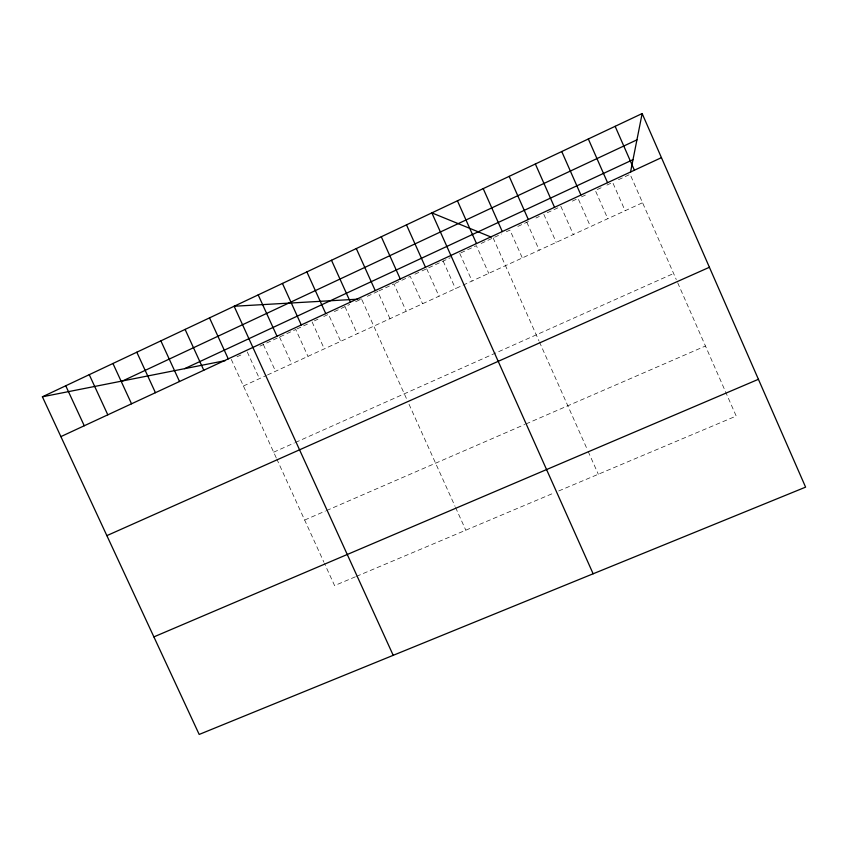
<?xml version="1.0" encoding="UTF-8"?>
<svg xmlns="http://www.w3.org/2000/svg" width="848" height="848" viewBox="0 0 848 848"><rect width="100%" height="100%" fill="white"/><g stroke="black" fill="none" stroke-linecap="round" stroke-linejoin="round"><path stroke-width="0.64" stroke-dasharray="4.24 3.18" d="M237.005 356.775L242.719 354.125M259.923 346.143L295.772 329.501L307.962 356.372M296.927 328.96L307.421 324.095M314.428 320.841L317.947 319.208M323.798 316.484L328.494 314.311L340.716 341.331M334.377 311.576L349.715 304.464M355.63 301.718L361.545 298.973L406.923 399.609M367.322 296.291L377.71 291.468L389.974 318.71M378.865 290.928L393.949 283.932L406.224 311.248M395.115 283.391L410.273 276.353L422.569 303.743M414.958 274.18L420.82 271.455M421.997 270.915L450.267 257.781M460.92 252.842L476.385 245.666L488.734 273.363M481.166 243.44L501.528 233.995M506.341 231.758L509.945 230.084L522.315 257.94M517.831 226.427L530.244 220.66M535.904 218.031L539.307 216.452M547.246 212.763L560.91 206.424L573.322 234.514M572.358 201.114L578.071 198.464L590.505 226.628M581.527 196.863L587.272 194.192M601.105 187.768L595.328 190.45L607.772 218.699M606.882 185.087L612.659 182.405L625.124 210.739M618.468 179.702L630.096 174.317L676.28 279.554M243.429 385.999L266.336 375.484M267.491 374.954L642.561 202.725M273.66 452.185L294.32 442.963M295.464 442.444L673.619 273.491M304.655 520.047L325.356 511.058M326.512 510.56L524.764 424.477M525.951 423.958L705.462 346.016M355.333 576.831L334.589 585.586L324.445 563.39M356.489 576.343L553.956 492.974M558.726 490.96L736.191 416.05L676.81 280.762M358.524 299.143L361.545 298.973M263.368 344.542L275.536 371.254M247.298 352.005L259.446 378.643M231.292 359.425L276.247 457.856M276.766 458.991L323.915 562.213M312.085 321.922L324.296 348.867M279.533 337.038L291.701 363.834M409.012 404.242L455.026 506.298M455.567 507.496L465.796 530.191M344.977 306.658L357.209 333.752M443.165 261.078L455.482 288.627M426.682 268.731L438.988 296.206M493.123 237.896L538.904 340.779M539.434 341.967L587.653 450.33M588.162 451.465L598.306 474.255M459.733 253.393L472.071 281.017M526.841 222.24L539.233 250.171M543.833 214.353L556.235 242.358"/><path stroke-width="1.27" d="M630.467 172.43L642.148 113.558L42.4 396.8L199.185 734.442L805.6 487.144L642.148 113.558M122.695 380.911L636.933 139.856M184.631 368.657L633 159.657M60.886 436.614L661.44 157.654M106.869 535.629L709.405 267.279M153.88 636.89L758.419 379.3M42.4 396.8L225.271 360.623M357.517 299.196L234.133 306.255L393.207 655.313M491.204 237.111L431.865 212.88L593.134 573.778M65.741 385.776L84.259 425.76M112.943 363.485L131.535 403.796M89.252 374.678L107.802 414.82M160.866 340.854L179.522 381.505M136.814 352.217L155.438 392.698M185.097 329.406L203.796 370.237M209.52 317.873L228.25 358.874M282.448 283.433L301.273 324.954M258.195 294.892L276.999 336.232M331.494 260.272L350.394 302.142M306.881 271.901L325.749 313.59M381.293 236.751L400.256 278.981M356.298 248.559L375.229 290.599M406.478 224.858L425.473 267.268M457.432 200.796L476.502 243.567M509.182 176.352L528.315 219.494M483.212 188.627L502.302 231.578M561.747 151.538L580.944 195.051M535.364 163.993L554.528 207.325M588.332 138.977L607.56 182.68M615.139 126.32L634.399 170.225"/></g></svg>
